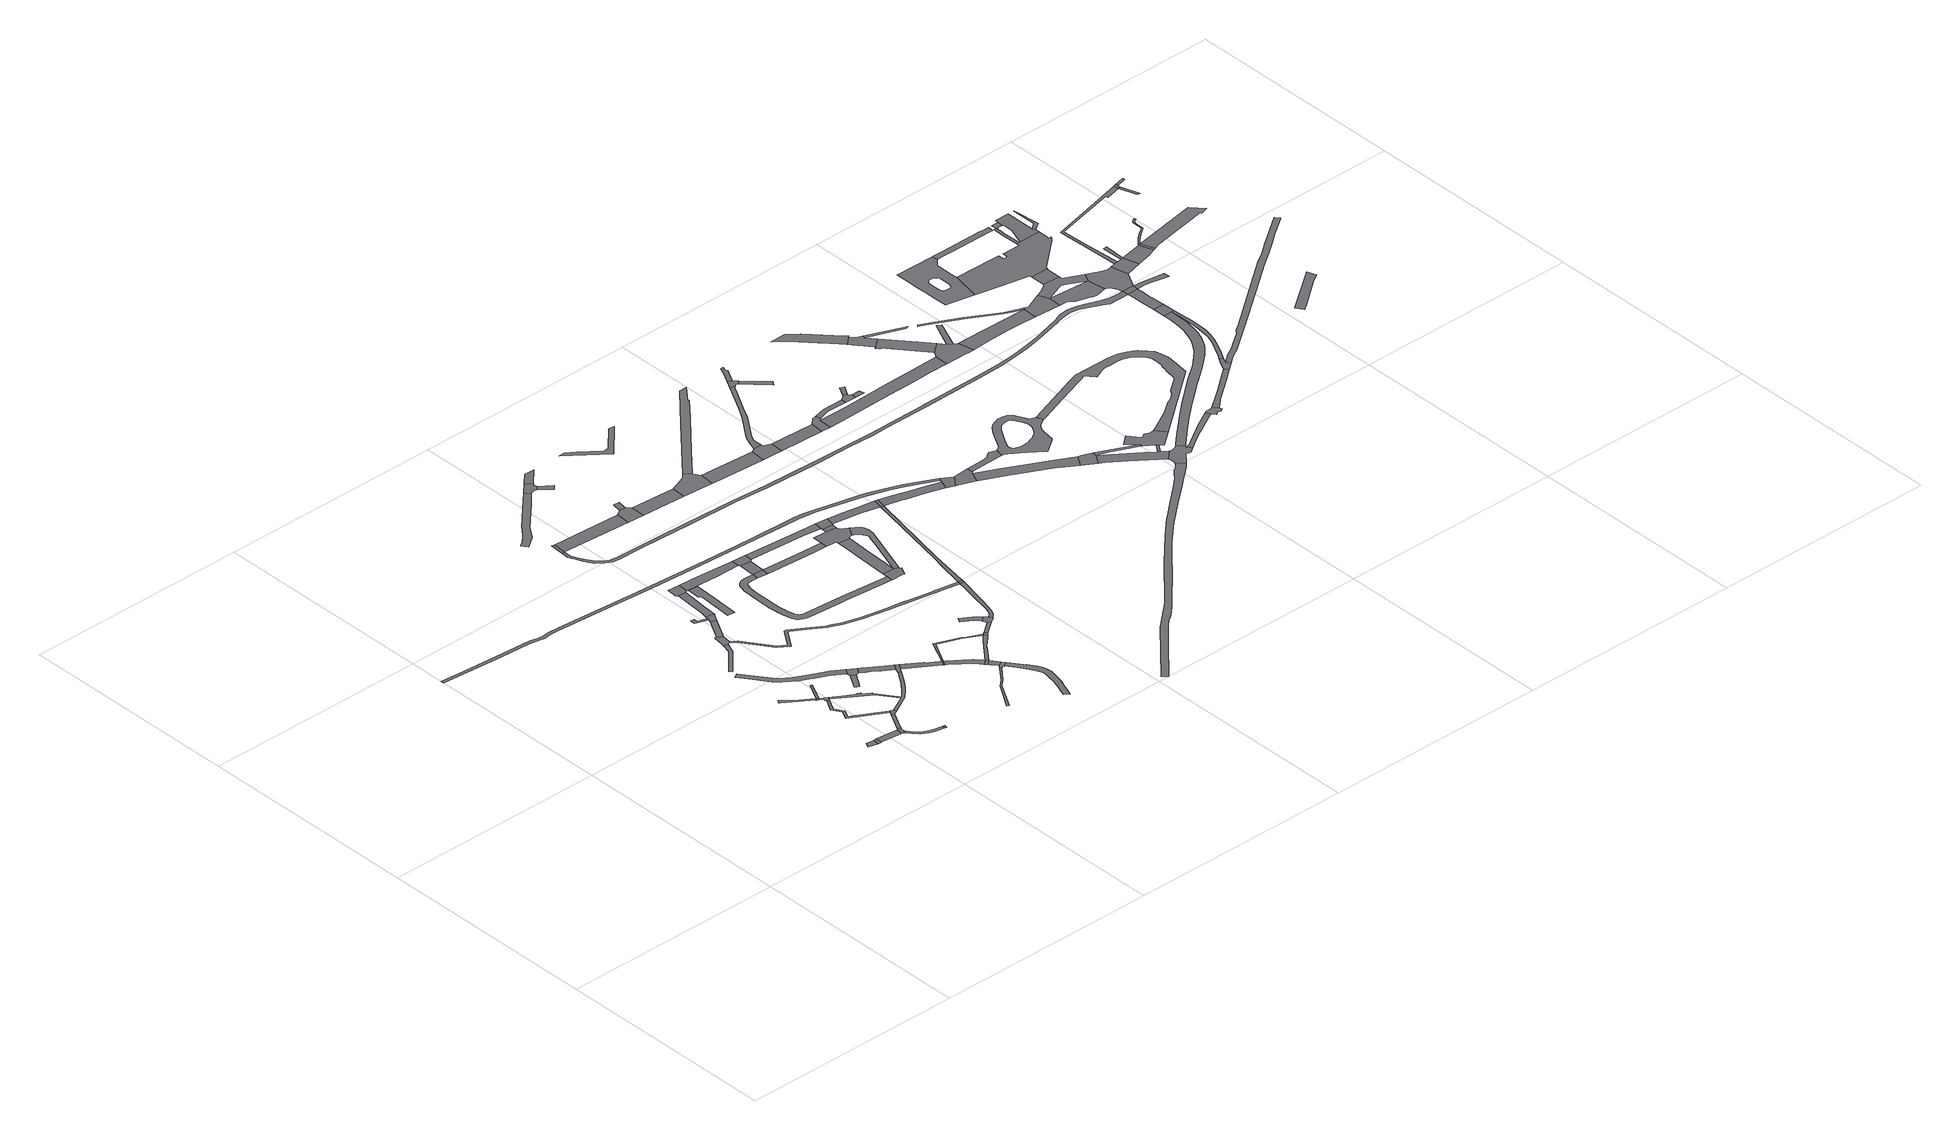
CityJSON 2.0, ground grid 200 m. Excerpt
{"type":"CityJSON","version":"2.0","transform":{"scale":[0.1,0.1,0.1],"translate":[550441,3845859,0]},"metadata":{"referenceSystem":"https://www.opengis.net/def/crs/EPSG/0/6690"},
"CityObjects":{
"road1":{"type":"Road","attributes":{"RoadStructureAttribute.sectionType":"1"},"geometry":[{"type":"MultiSurface","lod":"1","boundaries":[[[0,1,2,3,4]]]}]},
"road2":{"type":"Road","geometry":[{"type":"MultiSurface","lod":"1","boundaries":[[[4,3,5,6,7,8]]]}]},
"road3":{"type":"Road","attributes":{"RoadStructureAttribute.sectionType":"1"},"geometry":[{"type":"MultiSurface","lod":"1","boundaries":[[[9,8,7,10,11,12]]]}]},
"road4":{"type":"Road","attributes":{"RoadStructureAttribute.sectionType":"1"},"geometry":[{"type":"MultiSurface","lod":"1","boundaries":[[[13,14,15,16,17,18,19]]]}]},
"road5":{"type":"Road","geometry":[{"type":"MultiSurface","lod":"1","boundaries":[[[20,21,22,23,12,11,24,25,26,27,28,29,30,31,32]]]}]},
"road6":{"type":"Road","geometry":[{"type":"MultiSurface","lod":"1","boundaries":[[[19,18,33,34,35]]]}]},
"road7":{"type":"Road","geometry":[{"type":"MultiSurface","lod":"1","boundaries":[[[35,34,36,37,38,39,40,41,42]]]}]},
"road8":{"type":"Road","attributes":{"RoadStructureAttribute.sectionType":"1"},"geometry":[{"type":"MultiSurface","lod":"1","boundaries":[[[39,43,44,45,46,47,48,49,50,51,52,40]]]}]},
"road9":{"type":"Road","attributes":{"RoadStructureAttribute.sectionType":"1"},"geometry":[{"type":"MultiSurface","lod":"1","boundaries":[[[53,20,32,54,55]]]}]},
"road10":{"type":"Road","attributes":{"RoadStructureAttribute.sectionType":"1"},"geometry":[{"type":"MultiSurface","lod":"1","boundaries":[[[56,57,58,59,60,61,62,26,25,63,64,65,66,67,68,69]]]}]},
"road11":{"type":"Road","geometry":[{"type":"MultiSurface","lod":"1","boundaries":[[[70,71,72,73,19,35]]]}]},
"road12":{"type":"Road","attributes":{"RoadStructureAttribute.sectionType":"1"},"geometry":[{"type":"MultiSurface","lod":"1","boundaries":[[[74,75,76,77,78,79,80]]]}]},
"road13":{"type":"Road","geometry":[{"type":"MultiSurface","lod":"1","boundaries":[[[49,48,53,55,81,82,83,84]]]}]},
"road14":{"type":"Road","geometry":[{"type":"MultiSurface","lod":"1","boundaries":[[[69,68,85,86]]]}]},
"road15":{"type":"Road","attributes":{"RoadStructureAttribute.sectionType":"1"},"geometry":[{"type":"MultiSurface","lod":"1","boundaries":[[[87,88,89,90,91,92,93,94,95,96,97,98,99,100,101,102,103,104,105,106,107,108]]]}]},
"road16":{"type":"Road","geometry":[{"type":"MultiSurface","lod":"1","boundaries":[[[109,110,111,112,113,114,115,116,117,118,119,120,121,122,42,41,123,124,125,84,83,126,127,128,129,130,131,132]]]}]},
"road17":{"type":"Road","geometry":[{"type":"MultiSurface","lod":"1","boundaries":[[[133,134,74,80,135,136,137,138,139,140,141]]]}]},
"road18":{"type":"Road","attributes":{"RoadStructureAttribute.sectionType":"1"},"geometry":[{"type":"MultiSurface","lod":"1","boundaries":[[[142,143,144,145,146]]]}]},
"road19":{"type":"Road","attributes":{"RoadStructureAttribute.sectionType":"1"},"geometry":[{"type":"MultiSurface","lod":"1","boundaries":[[[147,141,140,148]]]}]},
"road20":{"type":"Road","geometry":[{"type":"MultiSurface","lod":"1","boundaries":[[[149,150,151,152,153,154,155]]]}]},
"road21":{"type":"Road","geometry":[{"type":"MultiSurface","lod":"1","boundaries":[[[108,107,142,146,156,157]]]}]},
"road22":{"type":"Road","geometry":[{"type":"MultiSurface","lod":"1","boundaries":[[[158,155,154,147,148,159,160]]]}]},
"road23":{"type":"Road","attributes":{"RoadStructureAttribute.sectionType":"1"},"geometry":[{"type":"MultiSurface","lod":"1","boundaries":[[[161,162,157,156,163,164,165,166,167]]]}]},
"road24":{"type":"Road","attributes":{"RoadStructureAttribute.sectionType":"1"},"geometry":[{"type":"MultiSurface","lod":"1","boundaries":[[[168,169,158,160,170,171,172]]]}]},
"road25":{"type":"Road","geometry":[{"type":"MultiSurface","lod":"1","boundaries":[[[167,166,173,132,131,174,175]]]}]},
"road26":{"type":"Road","geometry":[{"type":"MultiSurface","lod":"1","boundaries":[[[176,177,168,172,178,179]]]}]},
"road27":{"type":"Road","geometry":[{"type":"MultiSurface","lod":"1","boundaries":[[[180,181,182,183]]]}]},
"road28":{"type":"Road","attributes":{"RoadStructureAttribute.sectionType":"1"},"geometry":[{"type":"MultiSurface","lod":"1","boundaries":[[[184,185,186,187,188,189,190,191,192]]]}]},
"road29":{"type":"Road","attributes":{"RoadStructureAttribute.sectionType":"1"},"geometry":[{"type":"MultiSurface","lod":"1","boundaries":[[[193,194,195,175,174,196,197,198]]]}]},
"road30":{"type":"Road","attributes":{"RoadStructureAttribute.sectionType":"1"},"geometry":[{"type":"MultiSurface","lod":"1","boundaries":[[[199,200,201,202,203,204,205,206,207,208,209,210,211,212,213,214,215,216,217,218,219,220,221,222,223,224,225,226,227,228,229,230,231,232,233,234,235,236,237,238,239,240,241,242,243,244,245,246]]]}]},
"road31":{"type":"Road","attributes":{"RoadStructureAttribute.sectionType":"1"},"geometry":[{"type":"MultiSurface","lod":"1","boundaries":[[[247,248,249,250,251,252,253,254,255,256]]]}]},
"road32":{"type":"Road","geometry":[{"type":"MultiSurface","lod":"1","boundaries":[[[198,197,257,258]]]}]},
"road33":{"type":"Road","attributes":{"RoadStructureAttribute.sectionType":"1"},"geometry":[{"type":"MultiSurface","lod":"1","boundaries":[[[259,260,261,262,263,264,265,266,267,268,269,270]]]}]},
"road34":{"type":"Road","attributes":{"RoadStructureAttribute.sectionType":"1"},"geometry":[{"type":"MultiSurface","lod":"1","boundaries":[[[271,272,179,178,273,274,275,276,277]]]}]},
"road35":{"type":"Road","attributes":{"RoadStructureAttribute.sectionType":"1"},"geometry":[{"type":"MultiSurface","lod":"1","boundaries":[[[278,279,280,281,282,258,257,283,284,285,286]]]}]},
"road36":{"type":"Road","attributes":{"RoadStructureAttribute.sectionType":"1"},"geometry":[{"type":"MultiSurface","lod":"1","boundaries":[[[183,182,287,288]]]}]},
"road37":{"type":"Road","geometry":[{"type":"MultiSurface","lod":"1","boundaries":[[[286,285,289,290,291]]]}]},
"road38":{"type":"Road","attributes":{"RoadStructureAttribute.sectionType":"1"},"geometry":[{"type":"MultiSurface","lod":"1","boundaries":[[[292,293,294,295,296,297,298,299,300,301,302,303,304,305,306,307,308,139,138,309,310,311,312,313,314,315,316,317,318,319,320,321,322,323]]]}]},
"road39":{"type":"Road","attributes":{"RoadStructureAttribute.sectionType":"1"},"geometry":[{"type":"MultiSurface","lod":"1","boundaries":[[[290,289,324,325,326]]]}]},
"road40":{"type":"Road","geometry":[{"type":"MultiSurface","lod":"1","boundaries":[[[326,325,327,247,256,328,329]]]}]},
"road41":{"type":"Road","attributes":{"RoadStructureAttribute.sectionType":"1"},"geometry":[{"type":"MultiSurface","lod":"1","boundaries":[[[330,331,332,333,334,335,336,337,338,339,340,341,342,343,344,329,328,345,346,347,348,349,350,351,352,353,354,355,356,357,358]]]}]},
"road42":{"type":"Road","attributes":{"RoadStructureAttribute.sectionType":"1"},"geometry":[{"type":"MultiSurface","lod":"1","boundaries":[[[359,360,361,362,363,198,258,364,365,366,367,368]]]}]},
"road43":{"type":"Road","geometry":[{"type":"MultiSurface","lod":"1","boundaries":[[[369,370,371,372]]]}]},
"road44":{"type":"Road","attributes":{"RoadStructureAttribute.sectionType":"1"},"geometry":[{"type":"MultiSurface","lod":"1","boundaries":[[[373,374,375,369,372,376,377,378]]]}]},
"road45":{"type":"Road","attributes":{"RoadStructureAttribute.sectionType":"1"},"geometry":[{"type":"MultiSurface","lod":"1","boundaries":[[[367,379,380,286,291,381,382,383,384]]]}]},
"road46":{"type":"Road","geometry":[{"type":"MultiSurface","lod":"1","boundaries":[[[385,259,270,386,387,388,389,390,391,392]]]}]},
"road47":{"type":"Road","geometry":[{"type":"MultiSurface","lod":"1","boundaries":[[[277,276,373,378,393,394]]]}]},
"road48":{"type":"Road","attributes":{"RoadStructureAttribute.sectionType":"1"},"geometry":[{"type":"MultiSurface","lod":"1","boundaries":[[[395,396,397,398,399,400,401,402,403,404,405,406,407,408,409,410,411,412,413,414,415,416,417,418,419,420,421,422,423,424,425,426,427,428,429,430,431,432,433,434,435,436,437,438,439,440,441,442,443,444,445,446,447,448,449,450,451,452,453,454,455,456,457,458,459,370,369]]]}]},
"road49":{"type":"Road","geometry":[{"type":"MultiSurface","lod":"1","boundaries":[[[460,461,390,389]]]}]},
"road50":{"type":"Road","attributes":{"RoadStructureAttribute.sectionType":"1"},"geometry":[{"type":"MultiSurface","lod":"1","boundaries":[[[462,288,287,463,464,465]]]}]},
"road51":{"type":"Road","geometry":[{"type":"MultiSurface","lod":"1","boundaries":[[[466,368,367,384,467]]]}]},
"road52":{"type":"Road","attributes":{"RoadStructureAttribute.sectionType":"1"},"geometry":[{"type":"MultiSurface","lod":"1","boundaries":[[[468,469,385,392]]]}]},
"road53":{"type":"Road","geometry":[{"type":"MultiSurface","lod":"1","boundaries":[[[470,471,462,465]]]}]},
"road54":{"type":"Road","attributes":{"RoadStructureAttribute.sectionType":"1"},"geometry":[{"type":"MultiSurface","lod":"1","boundaries":[[[472,466,467,473,474]]]}]},
"road55":{"type":"Road","geometry":[{"type":"MultiSurface","lod":"1","boundaries":[[[475,476,477,478,479,480]]]}]},
"road56":{"type":"Road","attributes":{"RoadStructureAttribute.sectionType":"1"},"geometry":[{"type":"MultiSurface","lod":"1","boundaries":[[[481,372,371,482,483,484]]]}]},
"road57":{"type":"Road","geometry":[{"type":"MultiSurface","lod":"1","boundaries":[[[480,479,472,474,485,486,487]]]}]},
"road58":{"type":"Road","attributes":{"RoadStructureAttribute.sectionType":"1"},"geometry":[{"type":"MultiSurface","lod":"1","boundaries":[[[464,463,488,489]]]}]},
"road59":{"type":"Road","attributes":{"RoadStructureAttribute.sectionType":"1"},"geometry":[{"type":"MultiSurface","lod":"1","boundaries":[[[490,491,492,394,393,493,494,495,496]]]}]},
"road60":{"type":"Road","geometry":[{"type":"MultiSurface","lod":"1","boundaries":[[[497,428,427,498,499,500,501,502,503,504,505]]]}]},
"road61":{"type":"Road","attributes":{"RoadStructureAttribute.sectionType":"1"},"geometry":[{"type":"MultiSurface","lod":"1","boundaries":[[[322,506,507,508,509,510,511,487,486,512,513,514,515,516,517,518]]]}]},
"road62":{"type":"Road","attributes":{"RoadStructureAttribute.sectionType":"1"},"geometry":[{"type":"MultiSurface","lod":"1","boundaries":[[[519,520,521,497,505,522,523,524,525,526,527,528]]]}]},
"road63":{"type":"Road","geometry":[{"type":"MultiSurface","lod":"1","boundaries":[[[323,322,518,529]]]}]},
"road64":{"type":"Road","geometry":[{"type":"MultiSurface","lod":"1","boundaries":[[[530,484,483,531,532,519,528,533,534,535,536,537,538,539,540,541]]]}]},
"road65":{"type":"Road","geometry":[{"type":"MultiSurface","lod":"1","boundaries":[[[542,543,489,488,544,545,546]]]}]},
"road66":{"type":"Road","attributes":{"RoadStructureAttribute.sectionType":"1"},"geometry":[{"type":"MultiSurface","lod":"1","boundaries":[[[547,548,549,550,551,552,553,554,555,556,557,558,559,560,536,535,561,562,563,564,565,566,567,568,569,570,505,504]]]}]},
"road67":{"type":"Road","attributes":{"RoadStructureAttribute.sectionType":"1"},"geometry":[{"type":"MultiSurface","lod":"1","boundaries":[[[571,541,540,572]]]}]},
"road68":{"type":"Road","attributes":{"RoadStructureAttribute.sectionType":"1"},"geometry":[{"type":"MultiSurface","lod":"1","boundaries":[[[573,574,575,576,577,578,579,580,581]]]}]},
"road69":{"type":"Road","geometry":[{"type":"MultiSurface","lod":"1","boundaries":[[[496,495,571,572,582,583]]]}]},
"road70":{"type":"Road","attributes":{"RoadStructureAttribute.sectionType":"1"},"geometry":[{"type":"MultiSurface","lod":"1","boundaries":[[[584,585,586,587,323,529,588,589,590,591]]]}]},
"road71":{"type":"Road","attributes":{"RoadStructureAttribute.sectionType":"1"},"geometry":[{"type":"MultiSurface","lod":"1","boundaries":[[[592,593,583,582,594,584,595]]]}]},
"road72":{"type":"Road","attributes":{"RoadStructureAttribute.sectionType":"1"},"geometry":[{"type":"MultiSurface","lod":"1","boundaries":[[[545,544,596,597,598]]]}]},
"road73":{"type":"Road","geometry":[{"type":"MultiSurface","lod":"1","boundaries":[[[595,584,591,599]]]}]},
"road74":{"type":"Road","attributes":{"RoadStructureAttribute.sectionType":"1"},"geometry":[{"type":"MultiSurface","lod":"1","boundaries":[[[600,601,602,603,604,605,606,542,546]]]}]},
"road75":{"type":"Road","geometry":[{"type":"MultiSurface","lod":"1","boundaries":[[[607,598,597,608,609,610,611,612,613]]]}]},
"road76":{"type":"Road","attributes":{"RoadStructureAttribute.sectionType":"1"},"geometry":[{"type":"MultiSurface","lod":"1","boundaries":[[[614,615,616,599,591,617,618,619,620,621,622,623]]]}]},
"road77":{"type":"Road","attributes":{"RoadStructureAttribute.sectionType":"1"},"geometry":[{"type":"MultiSurface","lod":"1","boundaries":[[[624,625,626,627,628,629,630,631,632,633,634,635,636,637,638,639,640,641,642,643,644,645,646,647,648,649,650,651,652,653,654,655,656,657,658,659,660,661]]]}]},
"road78":{"type":"Road","attributes":{"RoadStructureAttribute.sectionType":"1"},"geometry":[{"type":"MultiSurface","lod":"1","boundaries":[[[611,610,662,663]]]}]},
"road79":{"type":"Road","attributes":{"RoadStructureAttribute.sectionType":"1"},"geometry":[{"type":"MultiSurface","lod":"1","boundaries":[[[664,665,666,667,668,669,670,671,607,613,672,673,674,675,676,677,678]]]}]},
"road80":{"type":"Road","geometry":[{"type":"MultiSurface","lod":"1","boundaries":[[[246,245,623,622,679,680]]]}]},
"road81":{"type":"Road","geometry":[{"type":"MultiSurface","lod":"1","boundaries":[[[681,680,679,682,683,684,685]]]}]},
"road82":{"type":"Road","geometry":[{"type":"MultiSurface","lod":"1","boundaries":[[[686,687,663,662,688,689,690]]]}]},
"road83":{"type":"Road","attributes":{"RoadStructureAttribute.sectionType":"1"},"geometry":[{"type":"MultiSurface","lod":"1","boundaries":[[[181,691,692,693,694,695,696,697,698,699,700,701,702,703,704,705,706,707,708,709,710,711,712,713,714,715,716,717,718,719,720,721,722,723,724,725,726,727,728,729,730,731,732,733,734,735,736,737,738,739,740,741,742,743,744,745,746,747,748,749,750,751,752,753,754,755,756,757,758,759,760,761,182]]]}]},
"road84":{"type":"Road","geometry":[{"type":"MultiSurface","lod":"1","boundaries":[[[762,664,678,763,764,765,766,767]]]}]},
"road85":{"type":"Road","attributes":{"RoadStructureAttribute.sectionType":"1"},"geometry":[{"type":"MultiSurface","lod":"1","boundaries":[[[768,769,770,771,772,762,767]]]}]},
"road86":{"type":"Road","attributes":{"RoadStructureAttribute.sectionType":"1"},"geometry":[{"type":"MultiSurface","lod":"1","boundaries":[[[773,686,690,774,775,776]]]}]},
"road87":{"type":"Road","geometry":[{"type":"MultiSurface","lod":"1","boundaries":[[[777,778,779,780,781,782,783,681,685,784,785,786,787]]]}]},
"road88":{"type":"Road","attributes":{"RoadStructureAttribute.sectionType":"1"},"geometry":[{"type":"MultiSurface","lod":"1","boundaries":[[[788,789,790,791,766,765]]]}]},
"road89":{"type":"Road","attributes":{"RoadStructureAttribute.sectionType":"1"},"geometry":[{"type":"MultiSurface","lod":"1","boundaries":[[[792,793,794,795,796,684,683,797,798,799,800]]]}]},
"road90":{"type":"Road","geometry":[{"type":"MultiSurface","lod":"1","boundaries":[[[801,802,776,775,803,804,805]]]}]},
"road91":{"type":"Road","attributes":{"RoadStructureAttribute.sectionType":"1"},"geometry":[{"type":"MultiSurface","lod":"1","boundaries":[[[806,807,801,805]]]}]},
"road92":{"type":"Road","geometry":[{"type":"MultiSurface","lod":"1","boundaries":[[[808,809,804,803]]]}]},
"road93":{"type":"Road","attributes":{"RoadStructureAttribute.sectionType":"1"},"geometry":[{"type":"MultiSurface","lod":"1","boundaries":[[[810,811,812,813,689,688,814,815,816,817,818]]]}]},
"road94":{"type":"Road","geometry":[{"type":"MultiSurface","lod":"1","boundaries":[[[819,820,800,799,821,822,823]]]}]},
"road95":{"type":"Road","attributes":{"RoadStructureAttribute.sectionType":"1"},"geometry":[{"type":"MultiSurface","lod":"1","boundaries":[[[824,825,826,827,828,829,830,831,832,833,834,835,836,837,838,839,840,787,786,841,842,843,844,845,846,847,848,849,850,851,852,853,854],[855,856,857,858,859,860,861,862,863,864,865,866,867,868,869,870,871,872,873,874,875,876,877,878,879,880,881,882]]]}]},
"road96":{"type":"Road","attributes":{"RoadStructureAttribute.sectionType":"1"},"geometry":[{"type":"MultiSurface","lod":"1","boundaries":[[[883,884,822,821,885,886,887,888,889,890]]]}]},
"road97":{"type":"Road","attributes":{"RoadStructureAttribute.sectionType":"1"},"geometry":[{"type":"MultiSurface","lod":"1","boundaries":[[[891,823,822,892,893,894,895]]]}]},
"road98":{"type":"Road","attributes":{"function":"3","RoadStructureAttribute.sectionType":"1"},"geometry":[{"type":"MultiSurface","lod":"1","boundaries":[[[896,897,898,899,900,901,902,903,904,905,906,907,908]]]}]},
"road99":{"type":"Road","geometry":[{"type":"MultiSurface","lod":"1","boundaries":[[[909,890,889,910]]]}]},
"road100":{"type":"Road","geometry":[{"type":"MultiSurface","lod":"1","boundaries":[[[911,912,913,914,915,888,887,916,917,918,624,661,919,920,921,922,923,924,925,926,927,928,929]]]}]},
"road101":{"type":"Road","geometry":[{"type":"MultiSurface","lod":"1","boundaries":[[[930,931,932,933,934,935,936,937,938,939,895,894,940,909,910,941,942,943]]]}]},
"road102":{"type":"Road","geometry":[{"type":"MultiSurface","lod":"1","boundaries":[[[944,908,907,945,946,947,948,949]]]}]},
"road103":{"type":"Road","attributes":{"function":"3","RoadStructureAttribute.sectionType":"1"},"geometry":[{"type":"MultiSurface","lod":"1","boundaries":[[[950,947,946,951,952,953,954,955]]]}]},
"road104":{"type":"Road","attributes":{"RoadStructureAttribute.sectionType":"1"},"geometry":[{"type":"MultiSurface","lod":"1","boundaries":[[[956,957,949,948]]]}]},
"road105":{"type":"Road","geometry":[{"type":"MultiSurface","lod":"1","boundaries":[[[955,954,958,959,960,810,818,961,962,963,964,965,966]]]}]},
"road106":{"type":"Road","attributes":{"RoadStructureAttribute.sectionType":"1"},"geometry":[{"type":"MultiSurface","lod":"1","boundaries":[[[967,968,969,970,971,972,926,925,973,974,975,976,977,978]]]}]},
"road107":{"type":"Road","attributes":{"RoadStructureAttribute.sectionType":"1"},"geometry":[{"type":"MultiSurface","lod":"1","boundaries":[[[979,980,981,982,983,984,985,986,987,988,989,990,991,992,993,854,853,994,995,996,997,998,999,1000,1001,1002,1003,1004,1005,1006,1007,1008,1009,1010,1011,1012,1013,1014,1015,1016,1017,1018,1019,1020,1021,1022,1023,1024,1025,1026,1027,1028,1029,1030,943,942]]]}]},
"road108":{"type":"Road","geometry":[{"type":"MultiSurface","lod":"1","boundaries":[[[1031,1032,966,965]]]}]},
"road109":{"type":"Road","geometry":[{"type":"MultiSurface","lod":"1","boundaries":[[[1033,1034,1035,1036,967,978,1037,1038,1039,1040,1041,1042,1043]]]}]},
"road110":{"type":"Road","attributes":{"function":"3","RoadStructureAttribute.sectionType":"1"},"geometry":[{"type":"MultiSurface","lod":"1","boundaries":[[[1044,964,963,1045,1046,1047,1048,1049,1050]]]}]},
"road111":{"type":"Road","attributes":{"RoadStructureAttribute.sectionType":"1"},"geometry":[{"type":"MultiSurface","lod":"1","boundaries":[[[1051,1052,1053,1054,1055,1056,1057,1058,1059,1060,1061,1062,1050,1063]]]}]},
"road112":{"type":"Road","attributes":{"RoadStructureAttribute.sectionType":"1"},"geometry":[{"type":"MultiSurface","lod":"1","boundaries":[[[1064,1065,1066,1067,1068,1069,1070,1071,1072,1073,1074,1075,1076,1077,1078,1079,1080,1081,1082,1083,1084,1085,1086,1087,1088,1089,1090,1091,1092,1093,1094,1095,1096,1097,1098,1099,1100,1101,1102,1103,1104,1105,1106,1107,911,929]]]}]},
"road113":{"type":"Road","attributes":{"RoadStructureAttribute.sectionType":"1"},"geometry":[{"type":"MultiSurface","lod":"1","boundaries":[[[1108,1109,1110,1111,1112,1033,1043,1113,1114,1115,1116]]]}]},
"road114":{"type":"Road","geometry":[{"type":"MultiSurface","lod":"1","boundaries":[[[1117,1118,1119,1120,1121,1122,1123,1124,1125,1126,1127,1128,1129],[1130,1131,1132,1133,1134,1135,1136,1137,1138,1139,1140,1141,1142,1143,1144,1145,1146,1147,1148,1149,1150,1151,1152]]]}]},
"road115":{"type":"Road","geometry":[{"type":"MultiSurface","lod":"1","boundaries":[[[1153,1154,1155,1156,1063,1050,1049,1157,1158]]]}]},
"road116":{"type":"Road","geometry":[{"type":"MultiSurface","lod":"1","boundaries":[[[1159,1160,1161,1162,1108,1116,1163,1164,1165,1166,1167]]]}]},
"road117":{"type":"Road","attributes":{"function":"3","RoadStructureAttribute.sectionType":"1"},"geometry":[{"type":"MultiSurface","lod":"1","boundaries":[[[1168,1169,1158,1157,1170,1171,1172,1173,1174,1175,1176,1177,1178]]]}]},
"road118":{"type":"Road","attributes":{"RoadStructureAttribute.sectionType":"1"},"geometry":[{"type":"MultiSurface","lod":"1","boundaries":[[[1179,1180,1181,1182,1183,1184,1185,1186,1187,1188,1086,1189,1190,1191,1192,1193,1194,1195,1196,1159,1167]]]}]},
"road119":{"type":"Road","geometry":[{"type":"MultiSurface","lod":"1","boundaries":[[[1197,1198,1199,1200,1155,1154,1153,1158,1201,1202,1203,1204,1205,1206,1207,1208,1178,1209,1210,1211]]]}]},
"road120":{"type":"Road","geometry":[{"type":"MultiSurface","lod":"1","boundaries":[[[1212,1213,1214,1215,1216,1217,1218,1219,1125,1124,1220,1221,1222,1223,1224,1225,1226,1227,1228,1229,1230,1231,1232,1233,1234]]]}]},
"road121":{"type":"Road","attributes":{"RoadStructureAttribute.sectionType":"1"},"geometry":[{"type":"MultiSurface","lod":"1","boundaries":[[[1223,1222,1197,1211]]]}]},
"road122":{"type":"Road","geometry":[{"type":"MultiSurface","lod":"1","boundaries":[[[1235,1236,1237,1238,1239,1240,1129,1128,1241,1242,1243,1244,1245,1246,1247]]]}]},
"road123":{"type":"Road","geometry":[{"type":"MultiSurface","lod":"1","boundaries":[[[1248,1087,1086,1188,1249]]]}]},
"road124":{"type":"Road","attributes":{"RoadStructureAttribute.sectionType":"7"},"geometry":[{"type":"MultiSurface","lod":"1","boundaries":[[[1250,1251,1252,1253,1254,1255,725,1256,1257,1258,1248,1249]]]}]},
"road125":{"type":"Road","geometry":[{"type":"MultiSurface","lod":"1","boundaries":[[[726,725,1255,1259]]]}]},
"road126":{"type":"Road","geometry":[{"type":"MultiSurface","lod":"1","boundaries":[[[1260,1261,1262,1209,1178,1177,1263,1264,1265,1266,1267,1268,1269,726,1259,1270,1271,1272]]]}]},
"road127":{"type":"Road","geometry":[{"type":"MultiSurface","lod":"1","boundaries":[[[1273,1274,1275,1276,1277,1278,1212,1234,1279,1280,1281,1282,1283,1284,1285]]]}]},
"road128":{"type":"Road","geometry":[{"type":"MultiSurface","lod":"1","boundaries":[[[1286,1287,1288,1289,1290,1291,1259,1255]]]}]},
"road129":{"type":"Road","geometry":[{"type":"MultiSurface","lod":"1","boundaries":[[[1292,1293,1285,1294]]]}]},
"road130":{"type":"Road","geometry":[{"type":"MultiSurface","lod":"1","boundaries":[[[1295,1296,1297,1298,1272,1271,1299]]]}]},
"road131":{"type":"Road","geometry":[{"type":"MultiSurface","lod":"1","boundaries":[[[1300,1301,1302,1292,1294,1303,1304,1305,1306,1307,1233,1232,1308,1309]]]}]},
"road132":{"type":"Road","geometry":[{"type":"MultiSurface","lod":"1","boundaries":[[[1310,1311,1312,1296,1295]]]}]},
"road133":{"type":"Road","attributes":{"RoadStructureAttribute.sectionType":"1"},"geometry":[{"type":"MultiSurface","lod":"1","boundaries":[[[1313,1314,1315,1309,1308]]]}]},
"road134":{"type":"Road","attributes":{"function":"3","RoadStructureAttribute.sectionType":"1"},"geometry":[{"type":"MultiSurface","lod":"1","boundaries":[[[1316,1317,1295,1299,1318,1319,1320]]]}]},
"road135":{"type":"Road","attributes":{"RoadStructureAttribute.sectionType":"1"},"geometry":[{"type":"MultiSurface","lod":"1","boundaries":[[[1321,1322,1323,1324,1325,1326,1327,1328,1329,1330,1331,1332,1333,1334,1335,1336,1337,1338,1339,1340,1341,1342,1343,1344,1345,1346,1347,1348,1349,1165,1164]]]}]},
"road136":{"type":"Road","geometry":[{"type":"MultiSurface","lod":"1","boundaries":[[[1350,1316,1320,1351,1352]]]}]},
"road137":{"type":"Road","geometry":[{"type":"MultiSurface","lod":"1","boundaries":[[[1353,1354,1355,1356,1357,1358,1359,1360,1361,1362,1363]]]}]},
"road138":{"type":"Road","attributes":{"RoadStructureAttribute.sectionType":"1"},"geometry":[{"type":"MultiSurface","lod":"1","boundaries":[[[1364,1365,1366,1367,1298,1297,1368,1369,1370,1371,1372,1373]]]}]},
"road139":{"type":"Road","attributes":{"RoadStructureAttribute.sectionType":"1"},"geometry":[{"type":"MultiSurface","lod":"1","boundaries":[[[1374,1375,1376,1377,1378,1379,1380,1381,1382,1383,1384,1385,1386,1387,1388,1389,1390,1391,1392,1393,1394,1395,1396,1397,1350,1352]]]}]},
"road140":{"type":"Road","attributes":{"function":"3","RoadStructureAttribute.sectionType":"1"},"geometry":[{"type":"MultiSurface","lod":"1","boundaries":[[[1398,1399,1400,1401,1402,1403,1404,1405,1406,1352,1351]]]}]},
"road141":{"type":"Road","geometry":[{"type":"MultiSurface","lod":"1","boundaries":[[[1407,1408,1409,1373]]]}]},
"road142":{"type":"Road","geometry":[{"type":"MultiSurface","lod":"1","boundaries":[[[1410,1364,1373,1409,1411,1412]]]}]},
"road143":{"type":"Road","geometry":[{"type":"MultiSurface","lod":"1","boundaries":[[[1413,1414,1410,1412]]]}]}
},
"vertices":[
[1815,901,0],[1799,864,0],[1799,858,0],[1881,838,0],[1884,891,0],
[1892,836,0],[1911,835,0],[1912,838,0],[1912,891,0],
[1931,891,0],[1949,834,0],[2103,815,0],[2110,872,0],
[1836,1665,0],[1723,1763,0],[1713,1772,0],[1692,1745,0],[1703,1737,0],[1927,1580,0],[1942,1594,0],
[2124,886,0],[2120,879,0],[2117,875,0],[2113,873,0],[2118,813,0],[2120,813,0],[2141,830,0],[2140,831,0],[2139,839,0],[2139,844,0],[2140,856,0],[2141,859,0],[2146,869,0],
[1926,1577,0],[1943,1566,0],[1956,1585,0],
[1967,1549,0],[1975,1534,0],[1977,1530,0],[1982,1519,0],[2000,1512,0],[2007,1522,0],[2019,1542,0],
[1977,1511,0],[1923,1416,0],[1918,1406,0],[1969,1329,0],[1927,1248,0],[2227,1077,0],[2239,1098,0],[1955,1259,0],[1989,1329,0],[1941,1403,0],
[2216,1053,0],[2155,886,0],[2236,1037,0],
[2331,690,0],[2289,702,0],[2248,720,0],[2209,747,0],[2189,766,0],[2165,794,0],[2148,818,0],[2161,761,0],[2204,715,0],[2259,680,0],[2310,664,0],[2333,660,0],[2394,648,0],[2394,677,0],
[2038,1744,0],[2031,1749,0],[2025,1754,0],[2024,1753,0],
[1895,2578,0],[1875,2502,0],[1860,2485,0],[1697,2306,0],[1719,2285,0],[1898,2482,0],[1934,2568,0],
[2248,1044,0],[2260,1050,0],[2280,1061,0],[2269,1082,0],
[2411,645,0],[2416,673,0],
[2264,1787,0],[2244,1797,0],[2106,1864,0],[2000,1919,0],[1915,1974,0],[1877,2020,0],[1733,2213,0],[1715,2239,0],[1678,2214,0],[1721,2152,0],[1845,1981,0],[1887,1938,0],[1898,1927,0],[2000,1855,0],[2080,1816,0],[2110,1802,0],[2124,1795,0],[2127,1794,0],[2226,1747,0],[2294,1700,0],[2333,1674,0],[2364,1722,0],
[2577,1344,0],[2546,1300,0],[2487,1230,0],[2432,1172,0],[2299,1354,0],[2297,1355,0],[2301,1361,0],[2232,1410,0],[2237,1420,0],[2217,1433,0],[2210,1424,0],[2139,1470,0],[2135,1464,0],[2107,1483,0],[2161,1420,0],[2301,1324,0],[2420,1163,0],[2444,1152,0],[2505,1214,0],[2533,1245,0],[2581,1305,0],[2631,1383,0],[2653,1416,0],[2633,1428,0],
[1917,2703,0],[1900,2598,0],[1943,2578,0],[1945,2581,0],[1948,2584,0],[1954,2582,0],[1967,2597,0],[1979,2673,0],[1931,2698,0],
[2339,1644,0],[2253,1511,0],[2272,1498,0],[2291,1486,0],[2377,1619,0],
[2037,2885,0],[2082,2860,0],
[1969,2953,0],[1971,2988,0],[1937,2990,0],[1934,2945,0],[2013,2919,0],[2045,2909,0],[2051,2931,0],
[2407,1625,0],[2439,1674,0],
[2055,2952,0],[2088,2870,0],[2127,2936,0],
[2615,1557,0],[2462,1659,0],[2449,1597,0],[2487,1572,0],[2555,1527,0],[2643,1469,0],[2675,1517,0],
[2092,3295,0],[2065,3004,0],[2132,2982,0],[2142,3073,0],[2160,3291,0],
[2642,1464,0],[2673,1448,0],[2706,1496,0],
[2084,3404,0],[2077,3312,0],[2182,3305,0],[2189,3396,0],
[1829,4431,0],[1822,4307,0],[1847,4307,0],[1858,4429,0],
[2198,3296,0],[2191,3186,0],[2213,3156,0],[2188,2854,0],[2255,2849,0],[2266,3032,0],[2283,3292,0],[2198,3300,0],[2198,3298,0],
[2962,1317,0],[2858,1384,0],[2862,1391,0],[2675,1447,0],[2949,1269,0],[2975,1308,0],
[4340,3225,0],[4190,3280,0],[4062,3326,0],[3978,3349,0],[3826,3384,0],[3628,3433,0],[3511,3457,0],[3436,3463,0],[3001,3478,0],[2560,3501,0],[1898,3545,0],[1347,3586,0],[1133,3602,0],[1042,3608,0],[978,3599,0],[970,3599,0],[959,3599,0],[927,3606,0],[870,3621,0],[797,3625,0],[230,3666,0],[5,3683,0],[4,3652,0],[285,3633,0],[561,3613,0],[829,3594,0],[892,3585,0],[926,3576,0],[957,3569,0],[968,3569,0],[1001,3574,0],[1046,3578,0],[1104,3575,0],[1635,3534,0],[2008,3505,0],[2485,3477,0],[2766,3461,0],[3286,3435,0],[3449,3428,0],[3506,3422,0],[3606,3404,0],[3966,3320,0],[4054,3294,0],[4231,3234,0],[4343,3191,0],[4439,3144,0],[4584,3074,0],[4593,3100,0],
[3235,951,0],[3133,820,0],[3081,773,0],[2936,544,0],[2952,536,0],[3091,771,0],[3139,813,0],[3248,941,0],[3250,944,0],[3252,946,0],
[2957,1264,0],[2982,1304,0],
[2146,5085,0],[2001,4938,0],[1837,4772,0],[1813,4741,0],[1756,4673,0],[1701,4618,0],[1660,4592,0],[1695,4538,0],[1799,4616,0],[1870,4717,0],[2084,4938,0],[2187,5045,0],
[2561,3368,0],[2320,3386,0],[2283,3298,0],[2313,3295,0],[2479,3285,0],[2695,3286,0],[2701,3357,0],
[3223,1101,0],[3221,1103,0],[3163,1167,0],[3103,1213,0],[2997,1295,0],[2977,1251,0],[3139,1122,0],[3183,1065,0],[3225,1098,0],
[2466,4268,0],[2474,4393,0],
[3200,1044,0],[3243,1078,0],[3246,1082,0],
[3557,2035,0],[3537,2039,0],[3356,2072,0],[3285,2085,0],[3138,2111,0],[2913,2152,0],[2758,2200,0],[2692,2229,0],[2648,2248,0],[2516,2334,0],[2386,2412,0],[2364,2409,0],[2363,2408,0],[2362,2407,0],[2259,2260,0],[2189,2308,0],[2016,2555,0],[2001,2542,0],[2175,2294,0],[2268,2229,0],[2379,2387,0],[2385,2383,0],[2387,2382,0],[2503,2312,0],[2636,2226,0],[2749,2177,0],[2907,2128,0],[3133,2086,0],[3280,2060,0],[3640,1994,0],[3769,1970,0],[3774,1995,0],
[3213,1027,0],[3254,975,0],[3296,1006,0],
[3245,964,0],[3279,945,0],[3319,975,0],
[3398,342,0],[3423,404,0],[3442,456,0],[3458,499,0],[3462,515,0],[3487,616,0],[3492,647,0],[3492,677,0],[3488,710,0],[3478,746,0],[3461,779,0],[3415,848,0],[3409,846,0],[3399,861,0],[3340,946,0],[3341,860,0],[3378,803,0],[3411,744,0],[3432,701,0],[3437,683,0],[3437,676,0],[3437,654,0],[3433,628,0],[3411,527,0],[3406,510,0],[3392,467,0],[3373,415,0],[3354,362,0],[3395,334,0],
[3335,1417,0],[3295,1440,0],[3089,1522,0],[3079,1527,0],[3077,1522,0],[3090,1507,0],[3288,1429,0],[3336,1402,0],[3434,1350,0],[3449,1363,0],
[2696,3121,0],[2692,3061,0],[2787,3054,0],[2791,3114,0],
[2707,3269,0],[2700,3176,0],[2697,3129,0],[2792,3122,0],[2797,3202,0],[2802,3264,0],
[3392,1305,0],[3337,1239,0],[3338,1202,0],[3368,1241,0],[3381,1245,0],[3459,1326,0],
[2233,5173,0],[2202,5053,0],[2217,5055,0],[2239,5058,0],[2247,5056,0],[2282,5086,0],[2276,5111,0],[2281,5126,0],
[2822,3279,0],[2826,3347,0],
[2618,3126,0],[2586,3123,0],[2567,3117,0],[2553,3110,0],[2543,3103,0],[2539,3099,0],[2526,3083,0],[2518,3066,0],[2516,3062,0],[2509,3041,0],[2502,3006,0],[2496,2930,0],[2491,2816,0],[2490,2755,0],[2490,2738,0],[2490,2716,0],[2492,2674,0],[2498,2618,0],[2499,2603,0],[2501,2586,0],[2508,2549,0],[2514,2521,0],[2523,2492,0],[2524,2490,0],[2540,2465,0],[2556,2448,0],[2576,2434,0],[2608,2422,0],[2631,2419,0],[2931,2397,0],[2989,2393,0],[3372,2360,0],[3421,2355,0],[3426,2415,0],[3399,2418,0],[2993,2453,0],[2943,2457,0],[2635,2479,0],[2622,2481,0],[2611,2485,0],[2605,2488,0],[2595,2494,0],[2587,2503,0],[2579,2516,0],[2572,2536,0],[2567,2560,0],[2560,2595,0],[2558,2620,0],[2557,2624,0],[2552,2678,0],[2550,2718,0],[2550,2739,0],[2550,2755,0],[2551,2814,0],[2556,2925,0],[2561,2997,0],[2567,3025,0],[2572,3040,0],[2577,3051,0],[2581,3056,0],[2585,3059,0],[2591,3062,0],[2595,3063,0],[2624,3065,0],[2629,3065,0],
[2350,4967,0],[2385,5005,0],
[2528,4429,0],[2611,4258,0],[2619,4385,0],[2581,4422,0],
[3466,1375,0],[3483,1352,0],
[2412,5265,0],[2322,5264,0],
[2597,4509,0],[2542,4511,0],
[3576,1456,0],[3499,1362,0],[3594,1432,0],
[3544,1584,0],[3449,1644,0],[3423,1602,0],[3513,1545,0],[3560,1497,0],[3596,1533,0],
[3119,3092,0],[3226,3025,0],[3355,3016,0],[3359,3076,0],
[3644,1468,0],[3652,1477,0],[3630,1498,0],
[3008,4233,0],[3016,4361,0],
[3483,3294,0],[3317,3308,0],[3116,3325,0],[3317,3242,0],[3467,3219,0],[3486,3217,0],[3494,3293,0],
[3428,2460,0],[3437,2356,0],[3523,2358,0],[3533,2358,0],[3548,2351,0],[3583,2422,0],[3568,2430,0],[3571,2440,0],[3529,2455,0],
[3763,1945,0],[3763,1943,0],[3734,1811,0],[3685,1583,0],[3668,1534,0],[3647,1511,0],[3682,1509,0],[3701,1549,0],[3733,1664,0],[3770,1812,0],[3789,1888,0],[3800,1936,0],[3807,1966,0],
[3452,2981,0],[3448,2886,0],[3443,2783,0],[3539,2642,0],[3547,2791,0],[3549,2823,0],[3551,2868,0],[3551,2874,0],[3556,2958,0],[3557,2976,0],
[3811,1987,0],
[3362,3166,0],[3454,3010,0],[3453,3004,0],[3565,2987,0],[3578,2992,0],[3595,2992,0],[3648,3078,0],[3593,3112,0],[3586,3120,0],[3580,3134,0],[3578,3150,0],[3483,3158,0],
[3202,4458,0],[3168,4420,0],[3285,4216,0],[3294,4349,0],[3256,4411,0],
[3639,2628,0],[3704,2815,0],[3724,2873,0],[3735,2905,0],[3736,2908,0],[3739,2930,0],[3740,2952,0],[3739,2968,0],[3737,2983,0],[3733,3002,0],[3726,3017,0],[3716,3032,0],[3705,3043,0],[3689,3053,0],[3610,2989,0],[3631,2977,0],[3649,2962,0],[3667,2942,0],[3677,2922,0],[3682,2904,0],[3681,2888,0],[3670,2856,0],[3653,2806,0],[3597,2642,0],
[3487,3202,0],[3582,3194,0],
[2755,5208,0],[3000,5008,0],[3250,5273,0],[3195,5273,0],[3017,5086,0],[2972,5083,0],[2813,5214,0],[2737,5268,0],[2675,5267,0],
[3589,3205,0],[3606,3281,0],
[4015,3124,0],[3851,2345,0],[3827,2240,0],[3779,2019,0],[3814,1999,0],[3815,2006,0],[3874,2353,0],[4038,3119,0],
[3883,3238,0],[3757,3258,0],[3850,3165,0],[4032,3209,0],
[3310,4214,0],[3778,4184,0],[3787,4314,0],
[4057,3204,0],
[3456,4635,0],[3737,4956,0],[3896,5137,0],[3888,5144,0],[3997,5281,0],[3929,5280,0],[3642,4955,0],
[3826,4337,0],[3848,4179,0],[3870,4180,0],[3964,4176,0],[3969,4295,0],[3899,4325,0],[3899,4337,0],
[4447,3095,0],[4347,3124,0],[4151,3180,0],[4040,3118,0],[4219,3075,0],[4217,3070,0],[4367,3031,0],[4452,3007,0],[4545,2972,0],[4575,3051,0],
[6044,2037,0],[6021,2009,0],[6002,1986,0],[5979,1979,0],[5952,1946,0],[5905,1890,0],[5837,1832,0],[5642,1665,0],[5514,1552,0],[5506,1547,0],[5338,1385,0],[5090,1125,0],[4762,764,0],[4732,732,0],[4492,519,0],[4061,40,0],[4103,2,0],[4381,311,0],[4475,414,0],[4549,492,0],[4596,538,0],[4651,576,0],[4738,657,0],[4794,720,0],[5047,990,0],[5185,1146,0],[5311,1280,0],[5405,1371,0],[5502,1464,0],[5594,1545,0],[5596,1547,0],[5693,1628,0],[5889,1790,0],[5939,1833,0],[5998,1884,0],[6028,1906,0],[6071,1943,0],[6105,1981,0],
[4362,4160,0],[4367,4274,0],
[4240,5058,0],[4187,4961,0],[4106,4814,0],[4060,4734,0],[4023,4676,0],[3946,4570,0],[3885,4490,0],[3858,4427,0],[3898,4420,0],[3930,4483,0],[4078,4686,0],[4127,4784,0],[4228,4961,0],[4264,5026,0],[4277,5038,0],
[4616,2945,0],[4689,3037,0],
[4834,3046,0],[4658,2929,0],[4780,2885,0],[4821,2980,0],[4837,2992,0],
[4457,4335,0],[4419,4325,0],[4445,4156,0],[4449,4273,0],[4469,4290,0],
[1818,4239,0],[1841,4187,0],[1872,4116,0],[1915,4040,0],[1974,3993,0],[2028,3965,0],[2088,3954,0],[2284,3951,0],[2506,3943,0],[2788,3931,0],[3247,3914,0],[3552,3889,0],[4051,3871,0],[4374,3865,0],[4601,3857,0],[4758,3859,0],[5139,3863,0],[5171,3863,0],[5181,3863,0],[5288,3863,0],[5716,3868,0],[5946,3875,0],[6109,3890,0],[6264,3913,0],[6412,3944,0],[6571,3987,0],[6669,4013,0],[6739,4030,0],[6810,4037,0],[6881,4024,0],[6957,3990,0],[7052,3945,0],[7107,3920,0],[7185,3918,0],[7294,3918,0],[7288,3974,0],[7230,3973,0],[7156,3978,0],[7103,3991,0],[7039,4019,0],[6970,4046,0],[6882,4072,0],[6805,4081,0],[6728,4069,0],[6661,4042,0],[6563,4016,0],[6405,3973,0],[6259,3942,0],[6105,3919,0],[5944,3905,0],[5715,3898,0],[5288,3893,0],[5181,3893,0],[5171,3893,0],[5139,3893,0],[4758,3889,0],[4601,3887,0],[4374,3895,0],[4052,3901,0],[3553,3919,0],[3249,3944,0],[2789,3961,0],[2507,3973,0],[2285,3981,0],[2091,3984,0],[2038,3994,0],[1990,4018,0],[1939,4060,0],[1897,4126,0],[1870,4183,0],[1843,4239,0],
[4278,5128,0],[4289,5048,0],[4302,5054,0],[4319,5051,0],[4345,5078,0],[4313,5109,0],
[4380,5234,0],[4367,5249,0],[4382,5284,0],[4357,5284,0],[4345,5249,0],
[4568,4364,0],[4571,4324,0],[4752,4320,0],[4753,4363,0],
[5140,3084,0],[5136,3085,0],[5101,3100,0],[5068,3079,0],[5059,3069,0],[5051,3059,0],[4987,3055,0],[4849,2995,0],[5119,3005,0],[5149,3003,0],[5162,3076,0],
[4406,4963,0],[4508,4858,0],[4531,4896,0],[4461,4964,0],
[5547,2608,0],[5523,2623,0],[5384,2698,0],[5009,2892,0],[4827,2978,0],[5002,2778,0],[5329,2610,0],[5497,2503,0],[5560,2599,0],
[4801,4405,0],[4791,4386,0],[4852,4317,0],[4853,4362,0],[4833,4387,0],
[4885,4475,0],[4847,4487,0],
[4941,4315,0],[4931,4363,0],
[5661,4295,0],[5465,4291,0],[5176,4285,0],[4717,4273,0],[4518,4153,0],[5070,4164,0],[5315,4171,0],[5502,4176,0],[5660,4174,0],
[5589,2596,0],[5566,2599,0],[5614,2431,0],[5670,2522,0],[5677,2559,0],
[5633,3211,0],[5623,3232,0],[5603,3268,0],[5570,3327,0],[5536,3358,0],[5534,3360,0],[5497,3373,0],[5453,3373,0],[5413,3363,0],[5377,3345,0],[5343,3321,0],[5310,3280,0],[5292,3247,0],[5259,3190,0],[5209,3106,0],[5193,3094,0],[5178,3081,0],[5172,3000,0],[5194,2988,0],[5270,2934,0],[5421,2825,0],[5439,2803,0],[5537,2874,0],[5577,2903,0],[5591,3003,0],[5605,3052,0],[5624,3084,0],[5637,3099,0],[5685,3130,0],[5701,3137,0],[5678,3195,0],[5318,2997,0],[5291,3007,0],[5270,3023,0],[5263,3037,0],[5265,3060,0],[5270,3075,0],[5290,3112,0],[5290,3113,0],[5375,3252,0],[5414,3290,0],[5447,3303,0],[5480,3308,0],[5500,3303,0],[5506,3298,0],[5515,3291,0],[5533,3264,0],[5551,3229,0],[5570,3189,0],[5574,3165,0],[5572,3132,0],[5548,3087,0],[5523,3053,0],[5481,3024,0],[5476,3021,0],[5441,3007,0],[5408,2998,0],[5352,2992,0],[5320,2996,0],
[5967,2301,0],[5722,2486,0],[5661,2403,0],[5801,2299,0],[6041,2113,0],[6118,2186,0],[6063,2228,0],[6048,2239,0],
[5733,2535,0],[5759,2489,0],[5936,2410,0],[6011,2374,0],[6017,2403,0],
[5360,4947,0],[5335,4973,0],[5223,5093,0],[5112,5212,0],[5021,5291,0],[4879,5289,0],[4950,5228,0],[5033,5143,0],[5134,5037,0],[5193,4971,0],[5243,4916,0],[5277,4873,0],[5347,4934,0],
[6101,2310,0],[6116,2300,0],
[6202,2203,0],[6180,2188,0],[6158,2181,0],[6139,2180,0],[6120,2185,0],[6042,2112,0],[6051,2089,0],[6051,2059,0],[6122,1999,0],[6185,2075,0],[6194,2074,0],[6213,2064,0],[6233,2065,0],[6266,2089,0],[6277,2096,0],[6254,2132,0],[6246,2135,0],[6246,2140,0],[6257,2152,0],
[6193,2463,0],[6172,2464,0],[6154,2468,0],[6132,2479,0],[6104,2459,0],[6096,2459,0],[6087,2461,0],[6081,2465,0],[6011,2557,0],[5924,2485,0],[6018,2371,0],[6146,2273,0],[6285,2380,0],[6218,2467,0],
[5390,4894,0],[5412,4702,0],[5397,4690,0],[5497,4772,0],[5433,4850,0],[5443,4873,0],
[5723,4496,0],[5425,4662,0],[5435,4667,0],[5632,4424,0],[5693,4348,0],[5784,4422,0],
[5749,4723,0],[5779,4736,0],
[5681,4328,0],[5679,4310,0],[5674,4310,0],[5852,4172,0],[5877,4170,0],[5934,4172,0],[5906,4312,0],[5873,4335,0],[5833,4362,0],
[6661,2370,0],[6502,2281,0],[6464,2257,0],[6311,2160,0],[6308,2159,0],[6306,2157,0],[6336,2134,0],[6474,2217,0],[6476,2218,0],[6484,2223,0],[6639,2310,0],[6681,2334,0],
[6922,2876,0],[6941,2999,0],[6953,3096,0],[6946,3163,0],[6928,3225,0],[6889,3275,0],[6841,3324,0],[6810,3347,0],[6773,3366,0],[6738,3381,0],[6703,3391,0],[6657,3398,0],[6622,3402,0],[6277,3404,0],[6201,3382,0],[5725,3146,0],[5993,3237,0],[6214,3316,0],[6284,3337,0],[6313,3359,0],[6381,3275,0],[6461,3311,0],[6503,3324,0],[6548,3322,0],[6629,3321,0],[6685,3316,0],[6737,3295,0],[6779,3270,0],[6817,3236,0],[6836,3210,0],[6849,3177,0],[6853,3140,0],[6853,3105,0],[6846,3062,0],[6829,3031,0],[6830,3012,0],[6829,2998,0],[6824,2985,0],[6816,2978,0],[6815,2972,0],[6814,2941,0],[6807,2894,0],[6800,2872,0],[6790,2857,0],[6669,2765,0],[6639,2723,0],[6599,2689,0],[6588,2683,0],[6542,2663,0],[6479,2615,0],[6447,2590,0],[6256,2485,0],
[5978,4578,0],[5943,4598,0],
[6742,2388,0],[6707,2384,0],[6695,2382,0],[6680,2381,0],[6709,2298,0],[6736,2319,0],[6754,2313,0],[6766,2309,0],[6788,2322,0],[6786,2333,0],[6783,2349,0],
[6002,4311,0],[6097,4179,0],[6205,4183,0],[6307,4184,0],[6437,4180,0],[6571,4176,0],[6578,4304,0],
[6556,4334,0],[6440,4378,0],[6141,4552,0],[6125,4561,0],[5928,4661,0],[5847,4702,0],[5835,4687,0],[5911,4647,0],[6116,4542,0],[6154,4522,0],[6415,4372,0],[6493,4336,0],[6586,4321,0],
[6280,2177,0],[6316,2212,0],[6414,2305,0],[6514,2395,0],[6635,2500,0],[6718,2568,0],[6734,2581,0],[6879,2697,0],[7013,2801,0],[7103,2874,0],[7176,2937,0],[7201,2962,0],[7212,2974,0],[7248,3017,0],[7262,3036,0],[7282,3068,0],[7312,3125,0],[7338,3191,0],[7356,3259,0],[7369,3341,0],[7372,3391,0],[7374,3431,0],[7377,3527,0],[7300,3526,0],[7300,3468,0],[7298,3426,0],[7292,3353,0],[7278,3282,0],[7260,3222,0],[7237,3158,0],[7221,3130,0],[7200,3097,0],[7184,3075,0],[7148,3025,0],[7096,2971,0],[7064,2944,0],[7015,2896,0],[6859,2782,0],[6686,2640,0],[6671,2628,0],[6605,2575,0],[6498,2481,0],[6303,2304,0],[6220,2223,0],
[7156,2704,0],[7102,2662,0],[6929,2525,0],[6834,2455,0],[6776,2412,0],[6860,2423,0],[6862,2425,0],[7068,2579,0],[7183,2670,0],
[6176,5290,0],[6178,5113,0],[6178,5054,0],[6179,4982,0],[6180,4862,0],[6181,4753,0],[6216,4746,0],[6432,4700,0],[6487,4960,0],[6486,5019,0],[6485,5178,0],[6539,5238,0],[6536,5288,0],[6298,4899,0],[6293,4903,0],[6285,4911,0],[6282,4928,0],[6282,4944,0],[6282,4983,0],[6282,5007,0],[6281,5026,0],[6281,5043,0],[6286,5056,0],[6296,5066,0],[6313,5076,0],[6333,5076,0],[6351,5074,0],[6368,5062,0],[6384,5039,0],[6383,4995,0],[6382,4933,0],[6382,4929,0],[6375,4907,0],[6360,4894,0],[6338,4892,0],[6315,4894,0],
[6798,4324,0],[6797,4325,0],[6777,4371,0],[6623,4304,0],[6811,4163,0],[6816,4281,0],
[7221,2823,0],[7200,2788,0],[7170,2736,0],[7162,2714,0],[7237,2714,0],[7251,2725,0],[7225,2757,0],[7229,2767,0],[7248,2808,0],
[7009,4267,0],[6956,4271,0],[6889,4159,0],[6932,4122,0],[6947,4115,0],[7035,4090,0],[7085,4075,0],[7109,4071,0],[7126,4071,0],[7210,4091,0],[7191,4253,0],
[7284,2872,0],[7332,2963,0],[7367,3036,0],[7389,3106,0],[7399,3151,0],[7404,3176,0],[7412,3253,0],[7413,3342,0],[7407,3444,0],[7400,3528,0],[7384,3402,0],[7381,3309,0],[7381,3294,0],[7372,3183,0],[7356,3100,0],[7330,3022,0],[7291,2943,0],[7245,2861,0],
[6909,4445,0],[6892,4430,0],[6885,4425,0],[6825,4391,0],[6963,4338,0],[6969,4340,0],[6983,4346,0],[6993,4346,0],[6998,4346,0],[7011,4342,0],[7015,4341,0],[7033,4336,0],[7230,4336,0],[7062,4414,0],[7063,4442,0],
[7122,4985,0],[7122,4952,0],[6959,4953,0],[6957,4908,0],[6937,4900,0],[6915,4902,0],[6912,4955,0],[6843,4956,0],[6660,4652,0],[6908,4600,0],[6908,4582,0],[7068,4584,0],[7076,4586,0],[7075,4601,0],[7222,4726,0],[7346,4831,0],[7360,4849,0],[7375,4869,0],[7353,4867,0],[7353,4909,0],[7353,4981,0],[7159,4982,0],[7147,4985,0],
[7075,5284,0],[7072,5284,0],[7066,5285,0],[7029,5285,0],[6634,5288,0],[6552,5288,0],[6618,5238,0],[6679,5237,0],[7078,5235,0],[7102,5234,0],[7106,5234,0],[7108,5234,0],[7116,5284,0],
[7298,3639,0],[7398,3638,0],
[7394,3772,0],[7393,3792,0],[7392,3866,0],[7393,3875,0],[7391,3915,0],[7391,3921,0],[7293,3910,0],[7295,3860,0],[7296,3773,0],
[7396,3974,0],
[7404,4265,0],[7364,4274,0],[7268,4319,0],[7219,4091,0],[7227,4087,0],[7236,4081,0],[7263,4053,0],[7273,4036,0],[7280,4021,0],[7285,4004,0],[7467,4111,0],[7475,4118,0],[7445,4273,0],
[7124,5234,0],[7124,5211,0],[7124,5209,0],[7124,5205,0],[7124,5187,0],[7123,5126,0],[7147,4990,0],[7147,5129,0],[7147,5163,0],[7147,5173,0],[7147,5175,0],[7147,5177,0],[7147,5232,0],
[7455,3924,0],[7528,3917,0],[7615,3897,0],[7682,3883,0],[7680,3938,0],[7457,3969,0],
[7206,5285,0],[7146,5284,0],[7207,5233,0],
[7588,4302,0],[7566,4294,0],[7523,4288,0],[7486,4281,0],[7626,4157,0],
[7341,5314,0],[7213,5313,0],[7213,5293,0],[7217,5223,0],[7217,5138,0],[7203,5099,0],[7201,5094,0],[7185,5052,0],[7354,5022,0],[7343,5046,0],
[7594,4488,0],[7593,4489,0],[7561,4486,0],
[7426,5070,0],[7398,5314,0],[7398,5090,0],
[7785,4339,0],[7701,4323,0],[7772,4195,0],[7781,4199,0],[7830,4217,0],
[7313,2774,0],[7411,2829,0],[7433,2845,0],[7758,3086,0],[8257,3464,0],[8313,3507,0],[8411,3575,0],[8425,3585,0],[8537,3669,0],[8648,3752,0],[8778,3844,0],[8825,3879,0],[8794,3919,0],[8752,3886,0],[8638,3805,0],[8519,3719,0],[8397,3625,0],[8380,3614,0],[8313,3574,0],[8228,3509,0],[7626,3052,0],[7591,3029,0],[7566,3007,0],[7561,3004,0],[7544,2981,0],[7427,2895,0],[7388,2865,0],[7306,2819,0],[7230,2762,0],
[7795,4352,0],[7854,4226,0],[7810,4344,0],
[8198,2909,0],[8433,3087,0],[8480,3119,0],[8495,3129,0],[8516,3143,0],[8486,3221,0],[8437,3185,0],[8388,3149,0],[8148,2971,0],[8095,2931,0],[8141,2868,0],
[8175,5040,0],[7470,4865,0],[7473,4758,0],[7475,4670,0],[7502,4630,0],[7496,4730,0],[7488,4853,0],[8039,4983,0],[8047,4964,0],[8186,4995,0],
[7837,4379,0],[7862,4404,0],[7894,4430,0],[7956,4478,0],[7966,4490,0],[7966,4500,0],[7966,4548,0],[7966,4560,0],[7970,4580,0],[7980,4593,0],[8008,4613,0],[8007,4626,0],[7985,4615,0],[7973,4605,0],[7960,4588,0],[7958,4575,0],[7956,4558,0],[7958,4528,0],[7959,4505,0],[7954,4493,0],[7944,4483,0],[7894,4450,0],[7852,4417,0],[7808,4369,0],
[7886,4237,0],[7910,4246,0],[8305,4321,0],[8413,4340,0],[8433,4330,0],[8495,4348,0],[8404,4457,0],[8337,4444,0],[8304,4436,0],
[8235,4840,0],[8258,4836,0],[8208,5001,0],
[8206,5048,0],[8203,5015,0],[8211,5028,0],
[8298,5051,0],[8298,5071,0]
]}
